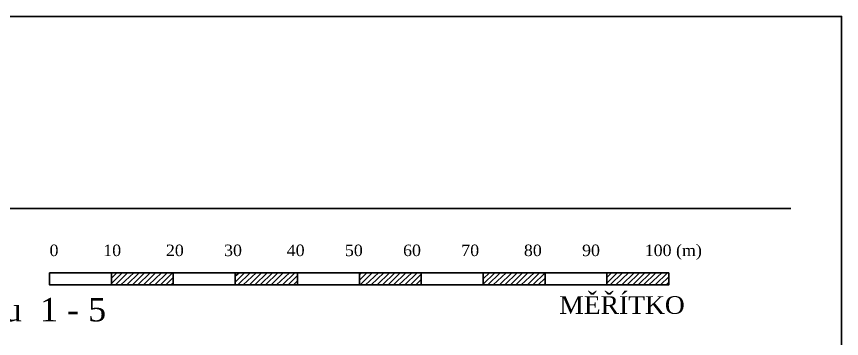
# Model space of a CAD drawing. Header units: millimetres. Extents: x -3518363 to 3223740, y -1530229 to 774657.
# Drawn here: x -2581483 to -2448040, y 293411 to 345571 of the extents above; entities that cross this region are included whole.
import ezdxf

# ---------------------------------------------------------------- set-up
doc = ezdxf.new("R2010")
doc.units = ezdxf.units.MM
doc.header["$LTSCALE"] = 15
doc.header["$MEASUREMENT"] = 0
doc.layers.get('0').update_dxf_attribs({"linetype": 'CONTINUOUS'})
doc.styles.add('TIMESNEWROMAN', font='times.ttf')

msp = doc.modelspace()

# ---------------------------------------------------------------- linework, layer by layer
msp.add_line((-2649822.375, 314490.175), (-2456236.811, 314490.175))
at = {"elevation": 0}
msp.add_lwpolyline([(-2658040, 345571.207), (-2658040, 48571.207), (-2448040, 48571.207), (-2448040, 345571.207)], close=True, dxfattribs=at)
for points in [[(-2576137.956, 302093.717), (-2566133.329, 302093.717), (-2566133.329, 304048.346), (-2556128.709, 304048.346), (-2556128.709, 302093.717), (-2546124.09, 302093.717), (-2546124.09, 304048.346), (-2536016.599, 304048.346), (-2536016.599, 302093.717), (-2526011.966, 302093.717), (-2526011.966, 304048.346), (-2516007.359, 304048.346), (-2516007.359, 302093.717), (-2506002.726, 302093.717), (-2506002.726, 304048.346), (-2495998.106, 304048.346), (-2495998.106, 302093.717), (-2485993.487, 302093.717), (-2485993.487, 304048.346), (-2576137.956, 304048.346), (-2576137.956, 302093.717), (-2485890.616, 302093.717)], [(-2566133.329, 303173.889), (-2565258.886, 304048.346), (-2565156.015, 304048.346)], [(-2566133.329, 302299.459), (-2564384.455, 304048.346), (-2564281.584, 304048.346)], [(-2565490.359, 302093.717), (-2563510.012, 304048.346), (-2563381.41, 304048.346)], [(-2564590.197, 302093.717), (-2562506.979, 304048.346), (-2562404.108, 304048.346)], [(-2563612.896, 302093.717), (-2561632.536, 304048.346), (-2561529.664, 304048.346)], [(-2562738.439, 302093.717), (-2560758.092, 304048.346), (-2560629.503, 304048.346)], [(-2561838.291, 302093.717), (-2559883.662, 304048.346), (-2559755.073, 304048.346)], [(-2560963.847, 302093.717), (-2558983.5, 304048.346), (-2558880.616, 304048.346)], [(-2560089.404, 302093.717), (-2558006.185, 304048.346), (-2557903.314, 304048.346)], [(-2559112.102, 302093.717), (-2557131.742, 304048.346), (-2557003.153, 304048.346)], [(-2558211.928, 302093.717), (-2556231.581, 304048.346), (-2556128.709, 304048.346)], [(-2557337.497, 302093.717), (-2556128.709, 303302.504), (-2556025.838, 303302.504)], [(-2546124.09, 303508.247), (-2545481.119, 304048.346), (-2545352.517, 304048.346)], [(-2546124.09, 302530.919), (-2544580.958, 304048.346), (-2544478.087, 304048.346)], [(-2545686.874, 302093.717), (-2543706.527, 304048.346), (-2543603.643, 304048.346)], [(-2544812.431, 302093.717), (-2542729.2, 304048.346), (-2542600.611, 304048.346)], [(-2543809.398, 302093.717), (-2541829.051, 304048.346), (-2541726.18, 304048.346)], [(-2542934.955, 302093.717), (-2540954.608, 304048.346), (-2540851.723, 304048.346)], [(-2542060.511, 302093.717), (-2540080.164, 304048.346), (-2539977.293, 304048.346)], [(-2541186.081, 302093.717), (-2539205.734, 304048.346), (-2539102.849, 304048.346)], [(-2540311.637, 302093.717), (-2538331.277, 304048.346), (-2538202.688, 304048.346)], [(-2539411.476, 302093.717), (-2537328.258, 304048.346), (-2537225.386, 304048.346)], [(-2538434.161, 302093.717), (-2536453.814, 304048.346), (-2536350.93, 304048.346)], [(-2537559.718, 302093.717), (-2536016.599, 303611.118), (-2535913.715, 303611.118)], [(-2526011.966, 303739.707), (-2525677.635, 304048.346), (-2525574.751, 304048.346)], [(-2526011.966, 302839.558), (-2524803.178, 304048.346), (-2524700.307, 304048.346)], [(-2525909.095, 302093.717), (-2523928.748, 304048.346), (-2523800.159, 304048.346)], [(-2525008.946, 302093.717), (-2522925.715, 304048.346), (-2522822.831, 304048.346)], [(-2524134.49, 302093.717), (-2522051.272, 304048.346), (-2521948.401, 304048.346)], [(-2523157.188, 302093.717), (-2521176.841, 304048.346), (-2521073.957, 304048.346)], [(-2522282.745, 302093.717), (-2520302.384, 304048.346), (-2520173.796, 304048.346)], [(-2521382.583, 302093.717), (-2519402.236, 304048.346), (-2519299.365, 304048.346)], [(-2520508.153, 302093.717), (-2518527.793, 304048.346), (-2518424.921, 304048.346)], [(-2519633.696, 302093.717), (-2517550.478, 304048.346), (-2517421.889, 304048.346)], [(-2518656.395, 302093.717), (-2516676.047, 304048.346), (-2516547.445, 304048.346)], [(-2517756.22, 302093.717), (-2516007.359, 303842.604), (-2515904.475, 303842.604)], [(-2516881.79, 302093.717), (-2516007.359, 302968.147), (-2515904.475, 302968.147)], [(-2506002.726, 303945.475), (-2505899.855, 304048.346), (-2505771.266, 304048.346)], [(-2506002.726, 303071.018), (-2504999.694, 304048.346), (-2504896.81, 304048.346)], [(-2506002.726, 302196.588), (-2504125.25, 304048.346), (-2504022.379, 304048.346)], [(-2505231.167, 302093.717), (-2503250.82, 304048.346), (-2503147.949, 304048.346)], [(-2504356.723, 302093.717), (-2502273.492, 304048.346), (-2502144.903, 304048.346)], [(-2503353.691, 302093.717), (-2501373.344, 304048.346), (-2501270.473, 304048.346)], [(-2502479.247, 302093.717), (-2500498.9, 304048.346), (-2500396.016, 304048.346)], [(-2501604.804, 302093.717), (-2499624.457, 304048.346), (-2499521.585, 304048.346)], [(-2500730.373, 302093.717), (-2498750.026, 304048.346), (-2498647.155, 304048.346)], [(-2499855.93, 302093.717), (-2497746.98, 304048.346), (-2497644.109, 304048.346)], [(-2498852.897, 302093.717), (-2496872.55, 304048.346), (-2496769.679, 304048.346)], [(-2497978.454, 302093.717), (-2495998.106, 304048.346), (-2495895.222, 304048.346)], [(-2497104.01, 302093.717), (-2495998.106, 303173.889), (-2495895.222, 303173.889)], [(-2485993.487, 302093.717), (-2475988.867, 302093.717), (-2475988.867, 304048.346), (-2485993.487, 304048.346), (-2485993.487, 302093.717), (-2485890.616, 302093.717)], [(-2485993.487, 303302.504), (-2485221.927, 304048.346), (-2485119.043, 304048.346)], [(-2485993.487, 302402.33), (-2484347.484, 304048.346), (-2484244.599, 304048.346)], [(-2485453.387, 302093.717), (-2483473.04, 304048.346), (-2483344.451, 304048.346)], [(-2484553.239, 302093.717), (-2482470.008, 304048.346), (-2482367.123, 304048.346)], [(-2483575.911, 302093.717), (-2481595.564, 304048.346), (-2481492.693, 304048.346)], [(-2482701.481, 302093.717), (-2480721.134, 304048.346), (-2480592.532, 304048.346)], [(-2481801.319, 302093.717), (-2479846.69, 304048.346), (-2479718.088, 304048.346)], [(-2480926.876, 302093.717), (-2478946.529, 304048.346), (-2478843.658, 304048.346)], [(-2480052.445, 302093.717), (-2478072.098, 304048.346), (-2477969.214, 304048.346)], [(-2479177.989, 302093.717), (-2477094.77, 304048.346), (-2476966.181, 304048.346)], [(-2478174.969, 302093.717), (-2476194.622, 304048.346), (-2476091.738, 304048.346)], [(-2477300.526, 302093.717), (-2475988.867, 303405.375), (-2475885.983, 303405.375)], [(-2556463.054, 302093.717), (-2556128.709, 302402.33), (-2556025.838, 302402.33)], [(-2536685.287, 302093.717), (-2536016.599, 302736.687), (-2535913.715, 302736.687)], [(-2496203.862, 302093.717), (-2495998.106, 302299.459), (-2495895.222, 302299.459)], [(-2476426.082, 302093.717), (-2475988.867, 302530.919), (-2475885.983, 302530.919)]]:
    msp.add_lwpolyline(points, dxfattribs=at)

# ---------------------------------------------------------------- texts
at = {"attachment_point": 7, "style": 'TIMESNEWROMAN'}
for s, insert, char_height, width in [('\\W1.03;0\\~\\~\\~\\~\\~\\~\\~\\~\\~\\~10\\~\\~\\~\\~\\~\\~\\~\\~\\~\\~20\\~\\~\\~\\~\\~\\~\\~\\~\\~30\\~\\~\\~\\~\\~\\~\\~\\~\\~\\~40\\~\\~\\~\\~\\~\\~\\~\\~\\~50\\~\\~\\~\\~\\~\\~\\~\\~\\~60\\~\\~\\~\\~\\~\\~\\~\\~\\~70\\~\\~\\~\\~\\~\\~\\~\\~\\~\\~80\\~\\~\\~\\~\\~\\~\\~\\~\\~90\\~\\~\\~\\~\\~\\~\\~\\~\\~\\~100\\~(m)', (-2576137.956, 306157.413), 1861.033775, 104185.90222), ('\\W1.03;MĚŘÍTKO', (-2493683.415, 297361.568), 2863.1607, 21087.58593), ('\\W1.02;Varianty\\~osazení\\~do\\~terénu\\~\\~1\\~-\\~5', (-2643418.388, 294943.992), 3793.6648, 76615.21395)]:
    msp.add_mtext(s, dxfattribs=dict(at, insert=insert, char_height=char_height, width=width))

doc.saveas('drawing.dxf')
